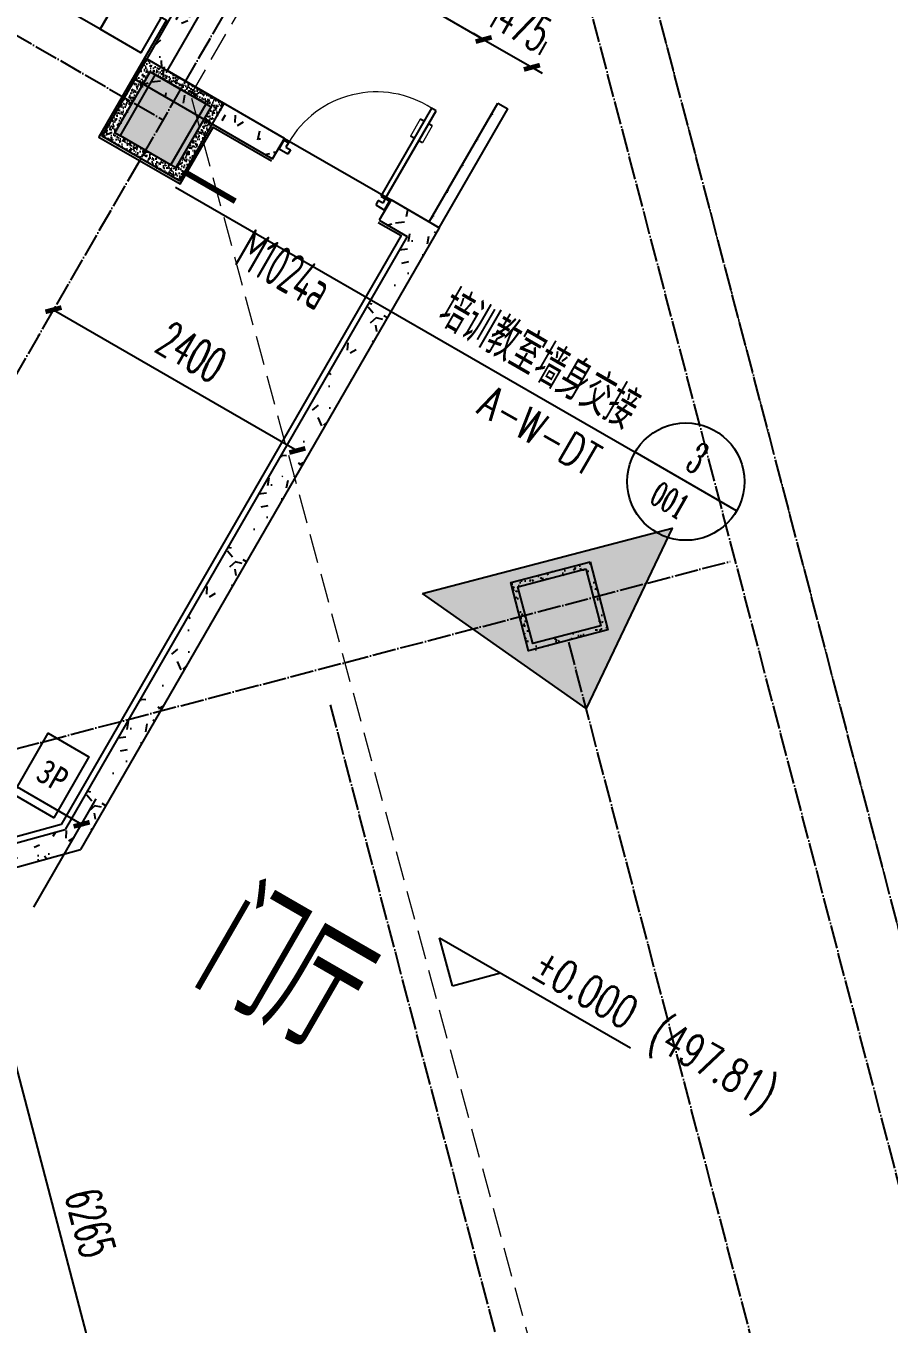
# Model space of a CAD drawing. Header units: millimetres. Extents: x 216654360 to 218309126, y 218099985 to 219647706.
# Drawn here: x 217974242 to 217981600, y 218913889 to 218924951 of the extents above; entities that cross this region are included whole.
import ezdxf
from ezdxf.enums import TextEntityAlignment as Align

# ---------------------------------------------------------------- set-up
doc = ezdxf.new("R2010")
doc.units = ezdxf.units.MM
doc.header["$LTSCALE"] = 1000
doc.linetypes.add('02-博雅楼平面图（V8）$0$DASH', pattern=[0.35, 0.25, -0.1])
doc.linetypes.add('DOTE', pattern=[2.4200000000000004, 2, -0.2, 0.02, -0.2])
doc.layers.add('02-博雅楼平面图（V8）$0$A-FLOR-OVHD', color=173, linetype='02-博雅楼平面图（V8）$0$DASH', lineweight=9)
for name, color, linetype in [('A-ANNO-DIMS', 3, 'Continuous'), ('A-ANNO-DOTE', 1, 'DOTE'), ('A-ANNO-IDEN-INDX', 3, 'Continuous'), ('A-ANNO-IDEN-LEVL', 3, 'Continuous'), ('A-ANNO-TXT', 7, 'Continuous'), ('A-COLU', 2, 'Continuous'), ('A-COLU-CONC', 2, 'Continuous'), ('A-FLOR', 91, 'Continuous'), ('A-FLOR-SPCL', 245, 'Continuous'), ('A-FURN', 45, 'Continuous'), ('A-WALL', 2, 'Continuous'), ('A-WALL-MSNW', 2, 'Continuous'), ('A-WALL-PATT', 252, 'Continuous'), ('A-WALL-SHEA', 2, 'Continuous'), ('PUB_HATCH', 8, 'Continuous'), ('WINDOW', 4, 'Continuous'), ('WINDOW_TEXT', 7, 'Continuous'), ('现状植物', 3, 'Continuous'), ('立面拆除范围', 6, 'Continuous')]:
    doc.layers.add(name, color=color, linetype=linetype)
doc.styles.add('_TCH_DIM_T3', font='SIMPLEX.shx', dxfattribs={"width": 0.5647058823529413, "bigfont": 'GBCBIG.shx'})
doc.styles.add('_TCH_WINDOW', font='GBENOR', dxfattribs={"width": 0.8, "bigfont": 'GBCBIG'})
doc.styles.add('A_AXIS', font='COMPLEX', dxfattribs={"width": 0.8, "bigfont": 'HZ'})
doc.styles.add('A_DIM', font='SIMPLEX', dxfattribs={"width": 0.7, "bigfont": 'HZ'})
doc.styles.add('A_TIT', font='STFANGSO.TTF', dxfattribs={"width": 0.85})
doc.styles.add('AUDIT_D_250603204042-0', font='SIMPLEX', dxfattribs={"width": 0.7, "bigfont": 'HZ'})
doc.dimstyles.new('_TCH_ARCH&&100', dxfattribs={"dimtxt": 297.5, "dimasz": 100, "dimexe": 250, "dimexo": 300, "dimgap": 126.25, "dimtad": 1, "dimdec": 0, "dimzin": 0, "dimdsep": 46, "dimtxsty": '_TCH_DIM_T3', "dimblk": 'ARCHTICK', "dimcen": 0.09, "dimclrt": 7, "dimazin": 2, "dimtfac": 1, "dimtdec": 0, "dimtix": 1, "dimtmove": 2, "dimatfit": 3, "dimfxl": 100, "dimtolj": 1, "dimtzin": 0, "dimarcsym": 0})
pattern_1 = [(0, (354, -366), (600, 1200), [0, -1200]), (0, (-348, -528), (600, 1200), [0, -1200]), (0, (42, -540), (600, 1200), [0, -1200]), (0, (468, -186), (600, 1200), [0, -1200]), (0, (-30, -600), (600, 1200), [0, -1200]), (0, (588, 570), (600, 1200), [0, -1200]), (0, (222, 474), (600, 1200), [0, -1200]), (0, (413.9999999999999, 324), (600, 1200), [0, -1200]), (0, (-564, 300), (600, 1200), [0, -1200]), (0, (24, 246), (600, 1200), [0, -1200]), (0, (-204, -60), (600, 1200), [0, -1200]), (0, (-192, -509.9999999999999), (600, 1200), [0, -1200]), (0, (258, -558), (600, 1200), [0, -1200]), (0, (588, -30), (600, 1200), [0, -1200]), (0, (-534, -216), (600, 1200), [0, -1200]), (0, (-432, -12), (600, 1200), [0, -1200]), (0, (36, -96), (600, 1200), [0, -1200]), (0, (-132, -270), (600, 1200), [0, -1200]), (0, (-228, 126), (600, 1200), [0, -1200]), (0, (-78, 576), (600, 1200), [0, -1200]), (0, (-486.0000000000001, -468), (600, 1200), [0, -1200]), (0, (174, 330), (600, 1200), [0, -1200]), (0, (-384, 348), (600, 1200), [0, -1200]), (0, (-480, 504), (600, 1200), [0, -1200]), (130.601294, (514.285716, 194.285712), (-2999.999966861969, 3600.000015739533), [52.683108, -22074.222]), (18.4349488, (428.571432, 217.142856), (2999.999988936139, 1199.999991146445), [54.21048, -7535.2558]), (90, (428.571432, 165.714288), (600.0000000000001, 1200), [51.428568, -2348.5713]), (161.565051, (480, 148.571424), (-3000.000015105215, 1199.999910544823), [54.21048, -7535.2558]), (53.1301023, (480, 148.571424), (600.0000011342403, 1199.99999943288), [57.14286, -5942.856999999999]), (135, (525.714288, -462.85704), (-600.0000725322863, 1199.999918790402), [48.48732, -3345.6252]), (45, (457.142856, -462.85704), (599.9999961647541, 1199.999995157935), [48.48732, -3345.6252]), (135, (491.428572, -497.1428400000001), (-600.0000725322863, 1199.999918790402), [48.48732, -3345.6252]), (45, (491.428572, -497.1428400000001), (599.9999961647541, 1199.999995157935), [48.48732, -3345.6252]), (116.565051, (-51.42852, 342.857148), (-0.0001043859734650709, 2399.999934707041), [63.887652, -1277.753]), (180, (-79.99991999999999, 399.999996), (-599.9999999999998, 1200), [68.571432, -1131.4285]), (63.43494880000001, (-177.1428, 342.857148), (5.432290706153253e-06, 2399.999988372672), [63.887652, -1277.753]), (116.565051, (-148.5714, 285.714288), (-0.0001043859734650709, 2399.999934707041), [63.887652, -1277.753]), (0, (-148.5714, 285.714288), (600, 1200), [68.571432, -1131.4285]), (63.43494880000001, (-79.99991999999999, 285.714288), (5.432290706153253e-06, 2399.999988372672), [63.887652, -1277.753]), (107.102728, (399.999996, -62.85708000000001), (-1799.999931184909, 6000.000009680287), [77.72269200000001, -32565.805]), (143.972626, (377.142852, 11.428572), (-11399.99985547618, 8399.999990492668), [77.72269200000001, -16244.04]), (180, (314.285712, 57.14286), (-599.9999999999998, 1200), [74.285712, -1125.7142]), (36.02737329999999, (177.14286, 11.428572), (11399.99991575318, 8399.99990944439), [77.72269200000001, -16244.04]), (71.5650511, (154.285716, -57.14279999999999), (1800.000009240657, 5999.99998966958), [72.280632, -7517.185600000001]), (107.102728, (177.14286, -131.42856), (-1799.999931184909, 6000.000009680287), [77.72269200000001, -32565.805]), (143.972626, (240, -177.1428), (-11399.99985547618, 8399.999990492668), [77.72269200000001, -16244.04]), (0, (240, -177.1428), (600, 1200), [74.285712, -1125.7142]), (36.02737329999999, (314.285712, -177.1428), (11399.99991575318, 8399.99990944439), [77.72269200000001, -16244.04]), (71.5650511, (377.142852, -131.42856), (1800.000009240657, 5999.99998966958), [72.280632, -7517.185600000001]), (150.255118, (411.428568, 497.142852), (-1800.000004260273, 1199.999985130039), [46.07004, -9628.639200000001]), (90, (371.428572, 474.28572), (600.0000000000001, 1200), [45.714288, -2354.2855]), (29.7448813, (371.428572, 474.28572), (1800.000001060037, 1199.999994395642), [46.07004, -9628.639200000001]), (116.565051, (131.428572, -354.28572), (-0.0001043859734650709, 2399.999934707041), [63.887652, -1277.753]), (168.690067, (102.857148, -297.1428), (-5400.000004006199, 1199.999969888218), [58.274508, -12179.371]), (41.18592510000001, (0, -325.7142), (14999.99990911732, 13199.99988457684), [60.743688, -25451.604]), (90, (0, -382.85712), (600.0000000000001, 1200), [57.14286, -2342.857]), (138.814074, (45.714288, -422.85708), (-14999.99973338043, 13200.0000840726), [60.743688, -25451.604]), (16.6992442, (45.714288, -422.85708), (19799.99985103278, 5999.99993715613), [59.6589, -24997.075]), (60.9453959, (102.857148, -405.71424), (599.9999984077513, 1199.99998938541), [58.83217200000001, -24650.679]), (109.983106, (-371.42856, 148.571424), (-3000.000011299861, 8399.999977770043), [66.88400399999998, -28024.39499999999]), (155.556045, (-394.28568, 211.428576), (-7800.000029732115, 3599.999925205931), [69.045972, -28930.263]), (24.4439547, (-519.99996, 211.428576), (7800.000003890955, 3599.999982684802), [69.045972, -28930.263]), (70.01689340000001, (-542.85708, 148.571424), (3000.000009044286, 8399.999979161448), [66.88400399999999, -28024.395]), (109.983106, (-519.99996, 85.71428399999999), (-3000.000011299861, 8399.999977770043), [66.88400399999998, -28024.39499999999]), (160.016893, (-457.14276, 62.85714), (-3000.000001763259, 1199.999945333349), [66.88400399999999, -13978.755]), (19.9831065, (-457.14276, 62.85714), (2999.999983528817, 1199.999998096056), [66.88400399999999, -13978.755]), (70.01689340000001, (-394.28568, 85.71428399999999), (3000.000009044286, 8399.999979161448), [66.88400399999999, -28024.395]), (122.005383, (74.285712, 39.999996), (-600.0000805229399, 1199.999938741572), [53.908464, -11266.868]), (18.4349488, (-5.71428, 68.571432), (2999.999988936139, 1199.999991146445), [54.21048, -7535.2558]), (90, (-5.71428, 17.142852), (600.0000000000001, 1200), [51.428568, -2348.5713]), (161.565051, (45.714288, 0), (-3000.000015105215, 1199.999910544823), [54.21048, -7535.2558]), (54.46232220000002, (45.714288, 0), (4199.999993914518, 5999.999991012131), [49.15614, -20596.423]), (116.565051, (-274.28568, -251.42856), (-0.0001043859734650709, 2399.999934707041), [63.887652, -1277.753]), (180, (-302.85708, -194.28564), (-599.9999999999998, 1200), [62.85714, -1137.1428]), (59.0362434, (-399.99996, -251.42856), (600.000001953063, 1199.999994175555), [66.63945599999998, -13927.644]), (120.963756, (-365.71428, -308.57136), (-600.0000819959288, 1199.999944893199), [66.639456, -13927.644]), (0, (-365.71428, -308.57136), (600, 1200), [62.85714, -1137.1428]), (63.43494880000001, (-302.85708, -308.57136), (5.432290706153253e-06, 2399.999988372672), [63.887652, -1277.753])]

# ---------------------------------------------------------------- blocks, each defined once
blk = doc.blocks.new('A$C5EDE6A0B')
at = {"layer": 'A-FURN', "color": 251}
for points in [[(0, -400.0000000036089), (0, 0), (400, 0), (399.9999999990687, -400.0000000037398)], [(399.9999999990687, -400.0000000038563), (399.9999999990687, -2.328306436538696e-10), (799.9999999990687, -2.473825588822365e-10), (799.9999999990687, -400.0000000039727)], [(799.9999999990687, -400.0000000039727), (799.9999999990396, -4.656612873077393e-10), (1199.99999999904, -4.802132025361061e-10), (1199.999999999069, -400.0000000042055)], [(1199.999999999069, -400.0000000043219), (1199.999999999069, -6.984919309616089e-10), (1599.999999999069, -7.130438461899757e-10), (1599.99999999904, -400.0000000044092)], [(1599.99999999904, -400.0000000045402), (1599.99999999904, -9.313225746154785e-10), (1999.99999999904, -9.458744898438454e-10), (1999.999999999069, -400.0000000046712)], [(1999.999999999069, -400.0000000046712), (1999.99999999904, -1.178705133497715e-09), (2399.999999999069, -1.178705133497715e-09), (2399.999999998137, -400.000000004904)], [(2399.999999998108, -400.0000000050059), (2399.999999998108, -1.396983861923218e-09), (2799.999999998137, -1.411535777151585e-09), (2799.999999998137, -400.0000000051223)], [(2799.999999998137, -400.0000000052532), (2799.999999998137, -1.644366420805454e-09), (3199.999999998137, -1.658918336033821e-09), (3199.999999998137, -400.0000000053551)], [(3199.999999998137, -400.0000000053551), (3199.999999998108, -1.862645149230957e-09), (3599.999999998137, -1.877197064459324e-09), (3599.999999997206, -400.0000000056025)], [(3599.999999997206, -400.0000000057189), (3599.999999997206, -2.110027708113194e-09), (3999.999999997206, -2.110027708113194e-09), (3999.999999997206, -400.0000000058353)], [(3999.999999997206, -400.0000000058353), (3999.999999997177, -2.342858351767063e-09), (4399.999999997206, -2.342858351767063e-09), (4399.999999997206, -400.0000000060681)], [(4399.999999997206, -400.0000000061846), (4399.999999997206, -2.561137080192566e-09), (4799.999999997206, -2.575688995420933e-09), (4799.999999997206, -400.0000000062864)]]:
    blk.add_lwpolyline(points, close=True, dxfattribs=at)
blk = doc.blocks.new('$DorLib2D$00000009')
for p, q in [((0.4128784780300046, 0.9052619659617922), (0.4128784780300046, 0.08070055595349494)), ((0.4541065485304194, 0.9052619659617922), (0.4128784780300046, 0.9052619659617922)), ((0.4541065485304194, 0.08070055595349494), (0.4541065485304194, 0.9052619659617922)), ((0.4128784780300046, 0.7821568824082695), (0.3780038555081039, 0.7821568824082694)), ((0.4889811710523202, 0.7821568824082694), (0.4541065485304194, 0.7821568824082695)), ((0.4128784780300046, 0.6235084014994399), (0.3780038555081039, 0.6235084014994398)), ((0.4889811710523202, 0.6235084014994398), (0.4541065485304194, 0.6235084014994399)), ((-0.4941390729791224, 0.08070055595349494), (-0.4529110024787076, 0.08070055595349494)), ((-0.4941390729791224, -0.001755585047334795), (-0.4941390729791224, 0.08070055595349494)), ((-0.4529110024787076, 0.08070055595349494), (-0.4529110024787076, 0.03947248545308008)), ((-0.4529110024787076, 0.03947248545308008), (-0.4116829319782927, 0.03947248545308008)), ((-0.4116829319782927, 0.03947248545308008), (-0.4116829319782927, -0.001755585047334795)), ((0.4128784780300046, 0.08070055595349494), (0.4541065485304194, 0.08070055595349494)), ((0.4541065485304194, 0.03947248545308008), (0.4128784780300046, 0.03947248545308008)), ((0.4128784780300046, 0.03947248545308008), (0.4128784780300046, -0.001755585047334795)), ((0.4953346190308343, 0.08070055595349494), (0.4541065485304194, 0.08070055595349494)), ((0.4541065485304194, 0.08070055595349494), (0.4541065485304194, 0.03947248545308008)), ((0.4953346190308343, -0.001755585047334795), (0.4953346190308343, 0.08070055595349494)), ((-0.4941390729791224, -0.001755585047334795), (-0.4941390729791224, -0.001755585047334795)), ((-0.4116829319782927, -0.001755585047334795), (-0.4941390729791224, -0.001755585047334795)), ((0.4128784780300046, -0.001755585047334795), (0.4953346190308343, -0.001755585047334795)), ((0.4953346190308343, -0.001755585047334795), (0.4953346190308343, -0.001755585047334795))]:
    blk.add_line(p, q)
at = {"lineweight": 13}
for p, q in [((0.3780038555081039, 0.7821568824082694), (0.3780038555081039, 0.6235084014994398)), ((0.4889811710523202, 0.7821568824082694), (0.4889811710523202, 0.6235084014994398))]:
    blk.add_line(p, q, dxfattribs=at)
blk.add_arc((0.3716497624938499, 0.08173193500353383), 0.8245614100082972, 87.13397114007623, 180.0716668053313, dxfattribs=at)
blk = doc.blocks.new("67agjj'")
at = {"layer": 'PUB_HATCH'}
h = blk.add_hatch(dxfattribs=at)
h.set_pattern_fill('加气混凝土', color=256, scale=100, style=0)
h.set_pattern_definition(pattern_1)
h.paths.add_polyline_path([(4944866.530958996, -190935.5933836421), (4944666.530958996, -191135.593383643), (4944666.530959005, -191555.9127568134), (4944766.530959005, -191622.5794237824), (4944866.53095901, -191555.9127572394)])
h = blk.add_hatch(dxfattribs=at)
h.set_pattern_fill('加气混凝土', color=256, scale=100, style=0)
h.set_pattern_definition(pattern_1)
h.paths.add_polyline_path([(4944666.530959016, -191755.9127573541), (4944766.530958999, -191755.9127572945), (4944766.530959005, -191622.5794237824), (4944666.530959005, -191555.9127568134)])
h = blk.add_hatch(dxfattribs=at)
h.set_pattern_fill('加气混凝土', color=256, scale=100, style=0)
h.set_pattern_definition(pattern_1)
h.paths.add_polyline_path([(4944766.530958999, -191755.9127572945), (4946021.550420235, -191755.9127565417), (4946021.550420115, -191555.9127565774), (4944866.53095901, -191555.9127572394), (4944766.530959005, -191622.5794237824)])
h = blk.add_hatch(dxfattribs=at)
h.set_pattern_fill('加气混凝土', color=256, scale=100, style=0)
h.set_pattern_definition(pattern_1)
h.paths.add_polyline_path([(4947546.550412929, -191555.9127556391), (4947071.550419962, -191555.9127559505), (4947071.550420082, -191755.9127559275), (4947346.550412916, -191755.9127557852)])
h = blk.add_hatch(dxfattribs=at)
h.set_pattern_fill('加气混凝土', color=256, scale=100, style=0)
h.set_pattern_definition(pattern_1)
h.paths.add_polyline_path([(4947546.550412929, -191555.9127556391), (4947346.550412916, -191755.9127557852), (4947346.550412916, -197590.5745802509), (4947546.550412929, -197672.8045217143)])
h = blk.add_hatch(dxfattribs=at)
h.set_pattern_fill('加气混凝土', color=256, scale=100, style=0)
h.set_pattern_definition(pattern_1)
h.paths.add_polyline_path([(4946351.567977916, -198596.03138635), (4946395.441492905, -198836.0313863158), (4947546.550412929, -197672.8045217143), (4947346.550412916, -197590.5745802509)])
at = {"layer": 'A-FURN', "color": 251}
blk.add_lwpolyline([(4946812.202731932, -197552.1008993705), (4946812.202731932, -196952.1008993705), (4947212.202731932, -196952.1008993705), (4947212.202731932, -197552.1008993705)], close=True, dxfattribs=at)
at = {"layer": 'A-WALL'}
for p, q in [((4944866.530958996, -190935.5933836421), (4944866.53095901, -191555.9127572394)), ((4944666.530958996, -191135.593383643), (4944666.530959005, -191555.9127568134)), ((4944666.530958897, -191555.9127573541), (4944666.530959005, -191555.9127568134)), ((4944666.530958897, -191555.9127573541), (4944666.530959016, -191755.9127573541)), ((4946021.550420115, -191555.9127565774), (4944866.53095901, -191555.9127572394)), ((4946021.550420235, -191755.9127565417), (4946021.550420115, -191555.9127565774)), ((4947546.550412929, -191555.9127556391), (4947071.550419962, -191555.9127559505)), ((4947071.550419962, -191555.9127559505), (4947071.550420082, -191755.9127559275)), ((4947546.550412929, -191555.9127556391), (4947546.550412929, -197672.8045217143)), ((4944666.530959016, -191755.9127573541), (4944766.530958999, -191755.9127572945)), ((4944766.530958999, -191755.9127572945), (4946021.550420235, -191755.9127565417)), ((4947071.550420082, -191755.9127559275), (4947346.550412916, -191755.9127557852)), ((4947346.550412916, -191755.9127557852), (4947346.550412916, -197590.5745802509)), ((4946351.567977916, -198596.03138635), (4947346.550412916, -197590.5745802509)), ((4946395.441492905, -198836.0313863158), (4947546.550412929, -197672.8045217143))]:
    blk.add_line(p, q, dxfattribs=at)
at = {"layer": 'A-WALL', "color": 6}
for points in [[(4939596.969240196, -191805.912758621), (4939816.96924045, -191805.912758621), (4939816.969239913, -191185.5933836226), (4944646.530958956, -191185.5933836201), (4944646.530958956, -192335.9127561819), (4945446.534865406, -192335.9127561796), (4945446.534865088, -191775.9127568613), (4946021.550420285, -191775.9127564609)], [(4947071.550420254, -191775.9127559049), (4947296.550412997, -191775.9127557668), (4947296.550412924, -197570.0170948543), (4946330.7037659, -198546.0313949564), (4945749.480465663, -198546.0313949564), (4945296.550945533, -198135.912756015), (4944796.546524903, -198135.912756015), (4944796.546524903, -198596.031386326)]]:
    blk.add_lwpolyline(points, dxfattribs=at)
at = {"layer": 'WINDOW'}
blk.add_line((4946021.550420036, -191555.9127565451), (4947071.550420036, -191555.9127559181), dxfattribs=at)
at = {"linetype": 'Continuous', "rotation": 180}
blk.add_blockref('A$C5EDE6A0B', (4944596.969240216, -191535.5933836284), dxfattribs=at)
at = {"layer": 'WINDOW'}
ref = blk.add_blockref('$DorLib2D$00000009', (4946546.550420095, -191655.9127562316), dxfattribs=dict(at, xscale=1050, yscale=1050, zscale=200, rotation=3.421142453882048e-08))
ref.add_attrib('A', 'M1024a', (4946170.883754052, -192698.4130587372), dxfattribs={"layer": 'WINDOW_TEXT', "height": 350, "rotation": 3.421142453882048e-08, "style": '_TCH_WINDOW', "width": 0.6400000000000001})
at = {"layer": 'A-ANNO-TXT', "style": 'A_TIT', "width": 0.85}
blk.add_text('3P', height=209.3023255813954, dxfattribs=at).set_placement((4946903.76246257, -197349.5248217957))
blk = doc.blocks.new('A$Cbd128c3d')
at = {"layer": 'A-COLU'}
h = blk.add_hatch(color=256, dxfattribs=at)
h.dxf.hatch_style = 1
h.paths.add_polyline_path([(3599.999999999942, -240), (4099.999999999942, -240), (4099.999999999942, -840), (3599.999999999942, -840)])
blk.add_lwpolyline([(3599.999999999942, -240), (4099.999999999942, -240), (4099.999999999942, -840), (3599.999999999942, -840)], close=True, dxfattribs=at)
blk = doc.blocks.new('123attt')
h = blk.add_hatch(color=2)
h.dxf.hatch_style = 1
h.paths.add_polyline_path([(6528856.650242668, 260781.6907820057), (6529456.650242668, 260781.6907820057), (6529456.650242668, 260181.6907820409), (6528856.650242668, 260181.6907820409)])
at = {"layer": 'A-WALL'}
blk.add_lwpolyline([(6528856.650242668, 260781.6907820057), (6529456.650242668, 260781.6907820057), (6529456.650242668, 260181.6907820409), (6528856.650242668, 260181.6907820409)], close=True, dxfattribs=at)
blk = doc.blocks.new('2929sk')
at = {"layer": 'A-COLU-CONC'}
h = blk.add_hatch(dxfattribs=at)
h.set_pattern_fill('AR-CONC', scale=100, angle=90)
h.set_pattern_definition([(140, (6501207.278369906, -53306.12025931074), (15.93908553890309, 182.184668996004), [19.05, -209.55]), (85, (6501207.278369906, -53306.12025931074), (-191.05664288218, -35.24282597566697), [15.24, -167.64]), (190.451, (6501208.606619907, -53290.93825931071), (-175.1166878202919, 146.9425016659592), [16.19, -178.09]), (136.1842, (6501156.478369907, -53306.12025931074), (42.04232793272715, 271.0790408921299), [28.57499999999992, -314.3249999999987]), (186.6356, (6501159.981869906, -53283.53035931072), (-247.4255558900492, 237.4042344662372), [24.28499999999984, -267.1349999999974]), (81.18400000000014, (6501156.478369907, -53306.12025931074), (-247.4251178605977, 237.4046058139339), [22.85999999999984, -251.4599999999987]), (111, (6501169.178369907, -53280.72025931071), (102.2655185167625, 151.6148798353832), [19.04999999999993, -209.5499999999994]), (55.99999999999998, (6501169.178369907, -53280.72025931071), (-184.1879661223193, 61.80202834764709), [15.24, -167.64]), (161.4514, (6501177.700469906, -53268.08575931073), (-81.92285771605744, 213.4164907701245), [16.18999999999992, -178.0899999999993]), (127.5, (6501207.278369906, -53306.12025931074), (-84.55503887315311, 3.088603250591825), [0, -165.608, 0, -170.18, 0, -168.275]), (97.49999999999983, (6501207.278369906, -53306.12025931074), (-100.1805748181195, 66.81966251030575), [0, -97.02799999999999, 0, -161.798, 0, -64.13499999999999]), (57.49999999999999, (6501207.278369906, -53362.76225931073), (5.728743992673443, 135.5905951668714), [0, -63.5, 0, -198.12, 0, -262.89]), (47.5, (6501207.278369906, -53388.16225931069), (-25.42649103333302, 148.129181386018), [0, -82.54999999999966, 0, -131.5719999999993, 0, -186.6899999999993])])
h.paths.add_polyline_path([(-81055.00125933252, -84917.57850334153), (-81019.46128563862, -84882.40876820066), (-81195.30996134132, -84704.70889973332), (-80768.83027701732, -84282.67207804666), (-80592.98160131462, -84460.37194651406), (-80557.44162762072, -84425.2022113732), (-80768.46003846359, -84211.96236921253), (-81266.01967017632, -84704.33866118023)])
h.paths.add_polyline_path([(-80843.98284848966, -85130.81834550266), (-80346.42321677692, -84638.44205353496), (-80557.44162762072, -84425.2022113732), (-80592.98160131462, -84460.37194651406), (-80417.13292561192, -84638.07181498193), (-80843.61260993592, -85060.10863666859), (-81019.46128563862, -84882.40876820066), (-81055.00125933252, -84917.57850334153)])
h = blk.add_hatch(dxfattribs=at)
h.set_pattern_fill('混凝土', scale=10, angle=90)
h.set_pattern_definition([(140, (6502386.07597335, 175688.3338082992), (6.275213498259515, 71.72601826007535), [7.5, -82.5]), (85, (6502386.07597335, 175688.3338082992), (-75.21921337000119, -13.8751333613), [6, -66]), (190.4514, (6502386.59890735, 175694.3109762992), (-68.94395420609534, 57.85093817140216), [6.37401899999999, -70.11421119999983]), (136.1842, (6502366.07597335, 175688.3338082992), (16.55190143290181, 106.7241048625644), [11.24999999999998, -123.7499999999998]), (186.6356, (6502367.45530405, 175697.2274827992), (-97.41178709004417, 93.46627055487033), [9.561028799999953, -105.1712999999996]), (81.18420000000006, (6502366.07597335, 175688.3338082992), (-97.41186009253246, 93.46619451336272), [9, -99]), (111, (6502371.07597335, 175698.3338082992), (40.26188906653389, 59.69070521184616), [7.499999999999989, -82.49999999999983]), (55.99999999999998, (6502371.07597335, 175698.3338082992), (-72.5150045046853, 24.33153319215818), [6, -66]), (161.4514, (6502374.431133949, 175703.3080315992), (-32.25304967099523, 84.02226285814899), [6.374018999999989, -70.11421119999981]), (127.5, (6502386.07597335, 175688.3338082992), (-33.28938538313115, 1.215985531729069), [0, -65.19999999999999, 0, -67, 0, -66.25]), (97.49999999999993, (6502386.07597335, 175688.3338082992), (-39.44117118823602, 26.30695374421486), [0, -38.2, 0, -63.7, 0, -25.25]), (57.49999999999999, (6502386.07597335, 175666.0338082992), (2.255487173437979, 53.3822436172409), [0, -25, 0, -78, 0, -103.5]), (47.5, (6502386.07597335, 175656.0338082992), (-10.01049823323177, 58.31861693423862), [0, -32.4999999999999, 0, -51.7999999999999, 0, -73.4999999999998])])
h.paths.add_polyline_path([(-76188.40205167048, -86952.76195850916), (-75808.39814537857, -86952.76195850916), (-75808.39814537857, -86872.76195850916), (-76108.40205167048, -86872.76195850916), (-76108.40205167048, -86572.76195832115), (-76188.40205167048, -86572.76195832115)])
h.paths.add_polyline_path([(-75808.39814537857, -86952.76195850916), (-75428.39814541303, -86952.76195850916), (-75428.39814541303, -86572.76195832115), (-75508.39814541303, -86572.76195832115), (-75508.39814541303, -86872.76195850916), (-75808.39814537857, -86872.76195850916)])
h.paths.add_polyline_path([(-75508.39814541303, -86572.76195832115), (-75428.39814541303, -86572.76195832115), (-75428.39814541303, -86192.76195850811), (-75808.39814537857, -86192.76195850811), (-75808.39814537857, -86272.76195850811), (-75508.39814541303, -86272.76195850811)])
h.paths.add_polyline_path([(-76188.40205167048, -86572.76195832115), (-76108.40205167048, -86572.76195832115), (-76108.40205167048, -86272.76195850811), (-75808.39814537857, -86272.76195850811), (-75808.39814537857, -86192.76195850811), (-76188.40205167048, -86192.76195850811)])
for points in [[(-80843.98284848966, -85130.81834550266), (-81266.01967017632, -84704.33866118023), (-80768.46003846359, -84211.96236921253), (-80346.42321677692, -84638.44205353496)], [(-80843.61260993592, -85060.10863666859), (-81195.30996134132, -84704.70889973332), (-80768.83027701732, -84282.67207804666), (-80417.13292561192, -84638.07181498193)]]:
    blk.add_lwpolyline(points, close=True)
at = {"layer": 'A-ANNO-DOTE', "ltscale": 0.1}
for p, q in [((-100643.7788584344, -67610.51247166691), (-76449.35730994213, -92059.63334024174)), ((-94485.9579110723, -67862.11500560981), (-79531.93957674131, -82973.55716156983)), ((-95978.63680620492, -69339.24388151185), (-81024.61847187392, -84450.68603747187)), ((-97080.37599070836, -70429.5056708681), (-76058.41759931203, -91672.76625369594)), ((-76026.47798644006, -79941.43999575329), (-81876.35765641462, -85730.3783998838)), ((-75808.41759934928, -98506.28522877564), (-75808.41759934928, -79972.76195832127)), ((-16719.25256192591, -86572.76195832115), (-75808.41759934928, -86572.76195832127))]:
    blk.add_line(p, q, dxfattribs=at)
at = {"layer": 'A-COLU-CONC', "color": 7}
for points in [[(-75428.39814541303, -86952.76195850916), (-76188.40205167048, -86952.76195850916), (-76188.40205167048, -86192.76195850811), (-75428.39814541303, -86192.76195850811)], [(-75508.39814541303, -86872.76195850916), (-76108.40205167048, -86872.76195850916), (-76108.40205167048, -86272.76195850811), (-75508.39814541303, -86272.76195850811)]]:
    blk.add_lwpolyline(points, close=True, dxfattribs=at)
at = {"rotation": 134.6999999999984}
blk.add_blockref('A$Cbd128c3d', (-78481.98355354741, -87787.80147128593), dxfattribs=at)
at = {"layer": 'A-WALL', "color": 6, "rotation": 180}
blk.add_blockref('123attt', (6453348.252097255, 173908.9288235325), dxfattribs=at)
blk = doc.blocks.new('A$C178096dc')
at = {"layer": '立面拆除范围'}
h = blk.add_hatch(color=2, dxfattribs=at)
h.dxf.hatch_style = 1
h.paths.add_polyline_path([(-2268.264260997996, -1490.501665993095), (-704.50541847758, 56.96668019020944), (-571.9717260859907, -1640.806808938094)])
at = {"layer": 'A-WALL-SHEA'}
blk.add_lwpolyline([(-2268.264260997996, -1490.501665993095), (-704.50541847758, 56.96668019020944), (-571.9717260859907, -1640.806808938094)], close=True, dxfattribs=at)
blk = doc.blocks.new('_ArchTick')
at = {"color": 0, "linetype": 'ByBlock', "const_width": 0.4}
blk.add_lwpolyline([(-0.5, -0.5), (0.5, 0.5)], dxfattribs=at)
blk = doc.blocks.new('*D586')
at = {"layer": 'A-ANNO-DIMS', "color": 0, "lineweight": -2, "transparency": 16777216}
for p, q in [((6122645.843657328, 27031.63414263589), (6122645.844833103, 28095.36824094471)), ((6125045.84382267, 27031.63148984784), (6125045.844998445, 28095.36558815666)), ((6122645.844556771, 27845.36824094486), (6125045.844722114, 27845.36558815681))]:
    blk.add_line(p, q, dxfattribs=at)
at = {"layer": 'Defpoints', "color": 0, "transparency": 16777216}
for p in [(6125045.844722114, 27845.36558815681), (6122645.843325729, 26731.63414263607), (6125045.843491072, 26731.63148984802)]:
    blk.add_point(p, dxfattribs=at)
at = {"layer": 'A-ANNO-DIMS', "color": 0, "lineweight": -2, "transparency": 16777216, "xscale": 100, "yscale": 100, "zscale": 100}
for p, rotation in [((6122645.844556771, 27845.36824094486), 179.9999366693548), ((6125045.844722114, 27845.36558815681), 359.9999366693548)]:
    blk.add_blockref('_ArchTick', p, dxfattribs=dict(at, rotation=rotation))
at = {"layer": 'A-ANNO-DIMS', "color": 7, "transparency": 16777216, "insert": (6123845.844943407, 28120.36691455067), "char_height": 297.5, "attachment_point": 5, "rotation": 359.9999366693548, "style": '_TCH_DIM_T3'}
blk.add_mtext('\\A1;2400', dxfattribs=at)
blk = doc.blocks.new('*D349')
at = {"layer": 'A-ANNO-DIMS', "color": 0, "lineweight": -2, "transparency": 16777216}
for p, q in [((6123620.844564069, 35474.14101954782), (6123620.844564069, 35600.99999999999)), ((6124670.844564069, 35474.14101954782), (6124670.844564069, 35600.99999999999)), ((6123620.844564069, 35350.99999999999), (6124670.844564069, 35350.99999999999))]:
    blk.add_line(p, q, dxfattribs=at)
at = {"layer": 'Defpoints', "color": 0, "transparency": 16777216}
for p in [(6124670.844564069, 35350.99999999999), (6123620.844564069, 35174.14101954782), (6124670.844564069, 35174.14101954782)]:
    blk.add_point(p, dxfattribs=at)
at = {"layer": 'A-ANNO-DIMS', "color": 0, "lineweight": -2, "transparency": 16777216, "xscale": 100, "yscale": 100, "zscale": 100, "rotation": 180}
blk.add_blockref('_ArchTick', (6123620.844564069, 35350.99999999999), dxfattribs=at)
at = {"layer": 'A-ANNO-DIMS', "color": 0, "lineweight": -2, "transparency": 16777216, "xscale": 100, "yscale": 100, "zscale": 100}
blk.add_blockref('_ArchTick', (6124670.844564069, 35350.99999999999), dxfattribs=at)
at = {"layer": 'A-ANNO-DIMS', "color": 7, "transparency": 16777216, "insert": (6124145.844564069, 35625.99999999999), "char_height": 297.5, "attachment_point": 5, "style": '_TCH_DIM_T3'}
blk.add_mtext('\\A1;1050', dxfattribs=at)
blk = doc.blocks.new('*D350')
at = {"layer": 'A-ANNO-DIMS', "color": 0, "lineweight": -2, "transparency": 16777216}
for p, q in [((6124670.844564069, 35474.14101954782), (6124670.844564069, 35600.99999999999)), ((6125145.844556876, 35474.14101954782), (6125145.844556876, 35600.99999999999)), ((6124670.844564069, 35350.99999999999), (6124570.844564069, 35350.99999999999)), ((6124670.844564069, 35350.99999999999), (6125145.844556876, 35350.99999999999)), ((6125145.844556876, 35350.99999999999), (6125245.844556876, 35350.99999999999))]:
    blk.add_line(p, q, dxfattribs=at)
at = {"layer": 'Defpoints', "color": 0, "transparency": 16777216}
for p in [(6125145.844556876, 35350.99999999999), (6124670.844564069, 35174.14101954782), (6125145.844556876, 35174.14101954782)]:
    blk.add_point(p, dxfattribs=at)
at = {"layer": 'A-ANNO-DIMS', "color": 0, "lineweight": -2, "transparency": 16777216, "xscale": 100, "yscale": 100, "zscale": 100}
blk.add_blockref('_ArchTick', (6124670.844564069, 35350.99999999999), dxfattribs=at)
at = {"layer": 'A-ANNO-DIMS', "color": 0, "lineweight": -2, "transparency": 16777216, "xscale": 100, "yscale": 100, "zscale": 100, "rotation": 180}
blk.add_blockref('_ArchTick', (6125145.844556876, 35350.99999999999), dxfattribs=at)
at = {"layer": 'A-ANNO-DIMS', "color": 7, "transparency": 16777216, "insert": (6124908.344560472, 35625.99999999999), "char_height": 297.5, "attachment_point": 5, "style": '_TCH_DIM_T3'}
blk.add_mtext('\\A1;475', dxfattribs=at)
blk = doc.blocks.new('*D532')
at = {"layer": 'A-ANNO-DIMS', "color": 0, "lineweight": -2, "transparency": 16777216}
for p, q in [((6122645.844556829, 31523.6657322761), (6125045.844556842, 31523.6657322761)), ((6122645.844556829, 31266.40908283315), (6122645.844556829, 31273.6657322761)), ((6125045.844556842, 31266.40908283315), (6125045.844556842, 31273.6657322761))]:
    blk.add_line(p, q, dxfattribs=at)
at = {"layer": 'Defpoints', "color": 0, "transparency": 16777216}
for p in [(6122645.844556829, 31566.40908283315), (6125045.844556842, 31566.40908283315), (6125045.844556842, 31523.6657322761)]:
    blk.add_point(p, dxfattribs=at)
at = {"layer": 'A-ANNO-DIMS', "color": 0, "lineweight": -2, "transparency": 16777216, "xscale": 100, "yscale": 100, "zscale": 100, "rotation": 180}
blk.add_blockref('_ArchTick', (6122645.844556829, 31523.6657322761), dxfattribs=at)
at = {"layer": 'A-ANNO-DIMS', "color": 0, "lineweight": -2, "transparency": 16777216, "xscale": 100, "yscale": 100, "zscale": 100}
blk.add_blockref('_ArchTick', (6125045.844556842, 31523.6657322761), dxfattribs=at)
at = {"layer": 'A-ANNO-DIMS', "color": 7, "transparency": 16777216, "insert": (6123845.844556835, 31798.6657322761), "char_height": 297.5, "attachment_point": 5, "style": '_TCH_DIM_T3'}
blk.add_mtext('\\A1;2400', dxfattribs=at)
blk = doc.blocks.new('*D547')
at = {"layer": 'A-ANNO-DIMS', "color": 0, "lineweight": -2, "transparency": 16777216}
for p, q in [((6124346.690125375, 26912.70308566652), (6124230.874073947, 26798.09355081245)), ((6124408.573942415, 26973.94222651515), (6128815.574751774, 22520.54807365406)), ((6128753.690934733, 22459.30893280543), (6128637.874883305, 22344.69939795136))]:
    blk.add_line(p, q, dxfattribs=at)
at = {"layer": 'Defpoints', "color": 0, "transparency": 16777216}
for p in [(6124559.929967538, 27123.72149650985), (6128966.930776896, 22670.32734364877), (6128815.574751774, 22520.54807365406)]:
    blk.add_point(p, dxfattribs=at)
at = {"layer": 'A-ANNO-DIMS', "color": 0, "lineweight": -2, "transparency": 16777216, "xscale": 100, "yscale": 100, "zscale": 100}
for p, rotation in [((6124408.573942415, 26973.94222651515), 134.700000000004), ((6128815.574751774, 22520.54807365406), 314.7000000000039)]:
    blk.add_blockref('_ArchTick', p, dxfattribs=dict(at, rotation=rotation))
at = {"layer": 'A-ANNO-DIMS', "color": 7, "transparency": 16777216, "insert": (6126807.54420241, 24940.67869335739), "char_height": 297.5, "attachment_point": 5, "rotation": 314.70000000000397, "style": '_TCH_DIM_T3'}
blk.add_mtext('\\A1;6265', dxfattribs=at)
blk = doc.blocks.new('_FZH')
blk.add_lwpolyline([(-0.5, -0.5), (0.5, -0.5), (0.5, 0.5), (-0.5, 0.5)], close=True)
at = {"layer": 'PUB_HATCH'}
blk.add_solid([(-0.5, -0.5), (0.5, -0.5), (-0.5, 0.5), (0.5, 0.5)], dxfattribs=at)
blk = doc.blocks.new('div111')
at = {"layer": 'A-ANNO-DIMS'}
dim = blk.add_aligned_dim(p1=(6122645.843325729, 26731.63414263607), p2=(6125045.843491071, 26731.63148984802), distance=1113.7340983094691, dimstyle='_TCH_ARCH&&100', dxfattribs=at)
dim.commit()
dim.dimension.update_dxf_attribs({"geometry": '*D586', "text_midpoint": (6123845.844943407, 28120.36691455067)})
blk = doc.blocks.new('A$C04836B57')
at = {"layer": 'A-WALL-PATT'}
h = blk.add_hatch(dxfattribs=at)
h.set_pattern_fill('石膏板', color=256, scale=50, style=0)
h.set_pattern_definition([(45, (-6165836.629976437, -59446.79809915766), (-125.0000033257799, 125.00000332578), [40, -136.7767]), (135, (-6165558.345676437, -59446.79809915766), (-125.00000332578, -125.0000033257799), [40, -136.7767])])
h.paths.add_polyline_path([(-40733.26201957185, -25711.01492889776), (-40733.26201950666, -24541.01523205591), (-40833.26201950666, -24541.01523205034), (-40833.26201957185, -25711.01492889218)])
at = {"layer": '02-博雅楼平面图（V8）$0$A-FLOR-OVHD'}
for points in [[(-34489.09233477898, -34372.7596087876), (-43133.26201960817, -25791.01492962649), (-43133.26201960817, -19816.01492957422)], [(-43331.66836220957, -20547.39612183541), (-42652.92803675961, -20547.39612183529), (-31271.60167392809, -32048.53589205112)]]:
    blk.add_lwpolyline(points, dxfattribs=at)
at = {"layer": 'A-ANNO-IDEN-INDX'}
for p, q in [((-42853.27756728698, -26533.82813026966), (-39214.50591470115, -26533.82813026966)), ((-39214.50591470115, -26533.82813026966), (-38332.28957218863, -26533.82813026966)), ((-37332.28957218863, -26533.82813026966), (-38332.28957218863, -26533.82813026966))]:
    blk.add_line(p, q, dxfattribs=at)
at = {"layer": 'A-ANNO-IDEN-INDX', "const_width": 50}
blk.add_lwpolyline([(-42853.27756728698, -26383.82813026966), (-42353.27756728698, -26383.82813026966)], dxfattribs=at)
at = {"layer": 'A-ANNO-IDEN-INDX'}
blk.add_circle((-37832.28957218863, -26533.82813026966), 500, dxfattribs=at)
at = {"layer": 'A-ANNO-IDEN-LEVL', "linetype": 'Continuous'}
for p, q in [((-37408.27328399476, -31248.86968647451), (-37708.27328399476, -30948.86968647451)), ((-37708.27328399476, -30948.86968647451), (-35829.07328399457, -30948.86968647451)), ((-37408.27328399476, -31248.86968647451), (-37108.27328399476, -30948.86968647451))]:
    blk.add_line(p, q, dxfattribs=at)
at = {"layer": 'A-WALL-MSNW'}
for p, q in [((-40833.26201957185, -25711.01492889218), (-40833.26201950666, -24541.01523205034)), ((-40833.26201950666, -24541.01523205034), (-40733.26201950666, -24541.01523205591)), ((-40733.26201957185, -25711.01492889776), (-40733.26201950666, -24541.01523205591)), ((-40833.26201957185, -25711.01492889218), (-40733.26201957185, -25711.01492889776))]:
    blk.add_line(p, q, dxfattribs=at)
at = {"color": 2}
blk.add_blockref("67agjj'", (-4988279.812432501, 165844.8978267414), dxfattribs=at)
at = {"layer": 'A-COLU-CONC', "xscale": 500, "yscale": 600, "zscale": 600, "rotation": 180}
blk.add_blockref('_FZH', (-43233.26201960817, -26091.01492962649), dxfattribs=at)
at = {"layer": 'A-FLOR'}
for name, p in [('A$C178096dc', (-37030.43530867435, -26991.30329731003)), ('div111', (-6165879.106576437, -59482.65594915766))]:
    blk.add_blockref(name, p, dxfattribs=at)
at = {"layer": 'A-FLOR-SPCL', "rotation": 180}
blk.add_blockref('2929sk', (-119041.6796189575, -112663.7768879475), dxfattribs=at)
at = {"layer": 'A-ANNO-TXT', "color": 7, "style": 'AUDIT_D_250603204042-0'}
for s, height, width, p in [('培训教室墙身交接', 350, 0.7, (-40366.42343045678, -26428.82813026966)), ('A-W-DT', 280, 0.6999999999999998, (-39678.62290552165, -26918.82813026966))]:
    blk.add_text(s, height=height, dxfattribs=dict(at, width=width)).set_placement(p)
at = {"layer": 'A-ANNO-TXT', "color": 7, "style": 'A_AXIS'}
for s, height, width, p, p2 in [('3', 265.0500288241922, 0.6400000000013983, (-37902.96957987547, -26441.85649085882), (-37789.8815675769, -26441.85649085882)), ('001', 207.9570369198522, 0.6400000000005823, (-38026.38280664757, -26842.91852266712), (-37715.83363151364, -26842.91852266712))]:
    blk.add_text(s, height=height, dxfattribs=dict(at, width=width)).set_placement(p, p2, align=Align.FIT)
at = {"layer": 'A-ANNO-TXT', "color": 7, "linetype": 'Continuous', "style": 'A_DIM', "width": 0.6999999999999998}
for s, p in [('(497.81)', (-35729.07328399457, -30843.86968647451)), ('%%P0.000', (-36885.73995066155, -30843.86968647451))]:
    blk.add_text(s, height=280, dxfattribs=at).set_placement(p)
at = {"layer": 'A-ANNO-TXT', "linetype": 'Continuous', "style": 'A_DIM', "width": 0.7}
blk.add_text('门厅', height=1000, dxfattribs=at).set_placement((-39365.0344350487, -32355.7905203405))
at = {"layer": 'A-ANNO-DIMS', "color": 3}
for p1, p2, picture, middle in [((-42258.26201236807, -24308.51492960984), (-41208.26201236807, -24308.51492960984), '*D349', (-41733.26201236807, -23856.65594915768)), ((-41208.26201236807, -24308.51492960984), (-40733.2620195616, -24308.51492960984), '*D350', (-40970.76201596484, -23856.65594915768))]:
    dim = blk.add_aligned_dim(p1=p1, p2=p2, distance=176.858980452158, dimstyle='_TCH_ARCH&&100', dxfattribs=at)
    dim.commit()
    dim.dimension.update_dxf_attribs({"geometry": picture, "text_midpoint": middle, "insert": (-6165879.106576437, -59482.65594915766)})
at = {"layer": 'A-ANNO-DIMS'}
for p1, p2, distance, picture, middle in [((-43233.26201960817, -27916.24686632451), (-40833.26201959513, -27916.24686632451), -42.7433505570516, '*D532', (-42033.26201960165, -27683.99021688156)), ((-41319.17660890054, -32358.9344526474), (-36912.17579954118, -36812.32860550891), -212.93772812938292, '*D547', (-39071.56237402745, -34541.97725580027))]:
    dim = blk.add_aligned_dim(p1=p1, p2=p2, distance=distance, dimstyle='_TCH_ARCH&&100', dxfattribs=at)
    dim.commit()
    dim.dimension.update_dxf_attribs({"geometry": picture, "text_midpoint": middle, "insert": (-6165879.106576437, -59482.65594915766)})

msp = doc.modelspace()

# ---------------------------------------------------------------- block references
at = {"layer": '现状植物', "rotation": 330.0099772030858}
msp.add_blockref('A$C04836B57', (218025897.187641, 218925138.5110827), dxfattribs=at)

doc.saveas('drawing.dxf')
